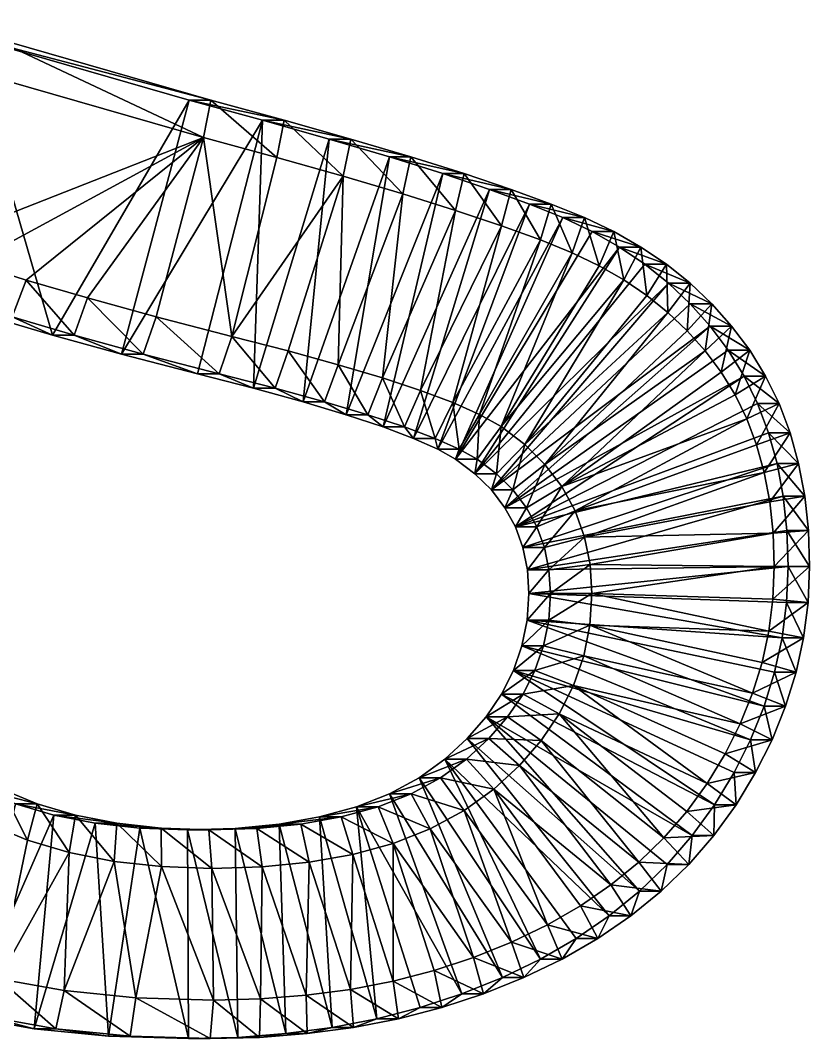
# Model space of a CAD drawing. Header units: metres. Extents: x -136 to 55, y -57 to 41.
# Drawn here: x -56.48 to -51.12, y -34.06 to -27.14 of the extents above; entities that cross this region are included whole.
import ezdxf

# ---------------------------------------------------------------- set-up
doc = ezdxf.new("R2010")
doc.units = ezdxf.units.M
doc.layers.get('0').update_dxf_attribs({"true_color": 0x57e057})

msp = doc.modelspace()

# ---------------------------------------------------------------- meshes
at = {"color": 74, "true_color": 0x58b11a}
mesh = msp.add_polyface(dxfattribs=at)
corners = [(-54.3858, -27.9487, -0.1039), (-54.2393, -27.9487, 1.4176), (-53.8314, -28.0698, 1.3783), (-54.8391, -27.8204, -0.0602), (-54.6926, -27.8204, 1.4612), (-55.3376, -27.6849, -0.0122), (-55.1911, -27.6849, 1.5092), (-56.856, -27.2478, 0.134), (-56.7095, -27.2478, 1.6554), (-56.9793, -27.1942, 0.1459), (-56.8329, -27.1942, 1.6673), (-57.0604, -25.1769, 0.1537), (-56.8742, -25.0894, 0.1357), (-56.9139, -25.1769, 1.6751), (-56.7277, -25.0894, 1.6572), (-56.6604, -25.0179, 0.1151), (-56.5139, -25.0179, 1.6366), (-56.4189, -24.9622, 0.0919), (-54.7522, -24.9702, -0.0686), (-54.5305, -25.032, -0.0899), (-54.6057, -24.9702, 1.4528), (-54.384, -25.032, 1.4315), (-54.3273, -25.1115, -0.1095), (-54.1808, -25.1115, 1.4119), (-54.1426, -25.2087, -0.1273), (-54.2393, -27.9487, 1.4176), (-54.6926, -27.8204, 1.4612), (-55.1911, -27.6849, 1.5092), (-56.7095, -27.2478, 1.6554), (-56.8329, -27.1942, 1.6673), (-56.9465, -27.1368, 1.6782), (-56.9465, -27.1368, 1.6782), (-56.9139, -25.1769, 1.6751), (-56.7277, -25.0894, 1.6572), (-56.5139, -25.0179, 1.6366), (-56.2724, -24.9622, 1.6133), (-54.6057, -24.9702, 1.4528), (-54.384, -25.032, 1.4315), (-54.1808, -25.1115, 1.4119), (-54.2907, -28.2004, 1.6419), (-53.8863, -28.3205, 1.6029), (-54.7411, -28.0729, 1.6852), (-55.2401, -27.9373, 1.7333), (-56.7766, -27.4951, 1.8812), (-56.9224, -27.4317, 1.8953), (-57.0198, -24.9473, 1.9047), (-56.8036, -24.8457, 1.8838), (-57.1313, -28.6805, 1.9154), (-56.2657, -29.2807, 0.0771)]
mesh.append_faces([[corners[k] for k in face] for face in [(48, 7, 5)]], dxfattribs={"vtx0": -1, "vtx2": -1, "color": 74})
mesh.append_faces([[corners[k] for k in face] for face in [(0, 3, 1), (3, 5, 4), (5, 7, 6), (7, 9, 8), (11, 12, 13), (12, 15, 14), (15, 17, 16), (18, 19, 20), (19, 22, 21), (22, 24, 23), (1, 4, 25), (4, 6, 26), (6, 8, 27), (8, 10, 28), (10, 30, 29), (13, 14, 32), (14, 16, 33), (16, 35, 34), (20, 21, 36), (21, 23, 37), (25, 26, 39), (26, 27, 41), (27, 28, 42), (28, 29, 43), (29, 31, 44), (32, 33, 45), (33, 34, 46)]], dxfattribs={"vtx1": -1, "color": 74})
mesh.append_faces([[corners[k] for k in face] for face in [(43, 44, 47), (42, 43, 47)]], dxfattribs={"vtx1": -1, "vtx2": -1, "color": 74})
mesh.append_faces([[corners[k] for k in face] for face in [(0, 1, 2), (3, 4, 1), (5, 6, 4), (7, 8, 6), (9, 10, 8), (12, 14, 13), (15, 16, 14), (19, 21, 20), (22, 23, 21), (4, 26, 25), (6, 27, 26), (8, 28, 27), (10, 29, 28), (30, 31, 29), (14, 33, 32), (16, 34, 33), (21, 37, 36), (23, 38, 37), (25, 39, 40), (26, 41, 39), (27, 42, 41), (28, 43, 42), (29, 44, 43)]], dxfattribs={"vtx2": -1, "color": 74})
mesh = msp.add_polyface(dxfattribs=at)
corners = [(-53.6152, -28.1836, -0.1781), (-53.9779, -28.0698, -0.1432), (-53.4687, -28.1836, 1.3434), (-53.8314, -28.0698, 1.3783), (-54.3858, -27.9487, -0.1039), (-53.5856, -25.7569, -0.1809), (-53.4908, -25.929, -0.1901), (-53.4391, -25.7569, 1.3405), (-53.3443, -25.929, 1.3314), (-53.4137, -26.115, -0.1975), (-53.2672, -26.115, 1.324), (-53.3544, -26.3147, -0.2032), (-53.2079, -26.3147, 1.3182), (-53.3129, -26.5283, -0.2072), (-53.1664, -26.5283, 1.3142), (-51.6393, -26.3099, -0.3683), (-51.4928, -26.3099, 1.1531), (-51.691, -26.0377, -0.3634), (-51.5445, -26.0377, 1.1581), (-51.7536, -25.7815, -0.3573), (-51.6071, -25.7815, 1.1641), (-53.4687, -28.1836, 1.3434), (-53.8314, -28.0698, 1.3783), (-54.2393, -27.9487, 1.4176), (-54.2393, -27.9487, 1.4176), (-53.4391, -25.7569, 1.3405), (-53.3443, -25.929, 1.3314), (-53.2672, -26.115, 1.324), (-53.2079, -26.3147, 1.3182), (-53.1664, -26.5283, 1.3142), (-51.4928, -26.3099, 1.1531), (-51.5445, -26.0377, 1.1581), (-51.6071, -25.7815, 1.1641), (-53.8863, -28.3205, 1.6029), (-53.0882, -25.8149, 1.5261), (-53.0003, -26.0269, 1.5176), (-52.9379, -26.237, 1.5116), (-51.7803, -26.086, 1.4001), (-51.8377, -25.8514, 1.4057), (-51.9065, -25.6265, 1.4123)]
mesh.append_faces([[corners[k] for k in face] for face in [(28, 29, 36), (30, 31, 37)]], dxfattribs={"color": 74})
mesh.append_faces([[corners[k] for k in face] for face in [(13, 17, 15)]], dxfattribs={"vtx0": -1, "color": 74})
mesh.append_faces([[corners[k] for k in face] for face in [(11, 17, 13), (9, 19, 11)]], dxfattribs={"vtx0": -1, "vtx1": -1, "color": 74})
mesh.append_faces([[corners[k] for k in face] for face in [(35, 38, 39), (11, 19, 17)]], dxfattribs={"vtx0": -1, "vtx2": -1, "color": 74})
mesh.append_faces([[corners[k] for k in face] for face in [(0, 1, 2), (1, 4, 3), (5, 6, 7), (6, 9, 8), (9, 11, 10), (11, 13, 12), (13, 15, 14), (15, 17, 16), (17, 19, 18), (2, 3, 21), (3, 23, 22), (7, 8, 25), (8, 10, 26), (10, 12, 27), (12, 14, 28), (14, 16, 29), (16, 18, 30), (18, 20, 31), (22, 24, 33), (26, 27, 34), (27, 28, 35), (29, 30, 36), (31, 32, 37)]], dxfattribs={"vtx1": -1, "color": 74})
mesh.append_faces([[corners[k] for k in face] for face in [(35, 36, 38)]], dxfattribs={"vtx1": -1, "vtx2": -1, "color": 74})
mesh.append_faces([[corners[k] for k in face] for face in [(1, 3, 2), (6, 8, 7), (9, 10, 8), (11, 12, 10), (13, 14, 12), (15, 16, 14), (17, 18, 16), (19, 20, 18), (3, 22, 21), (23, 24, 22), (8, 26, 25), (10, 27, 26), (12, 28, 27), (14, 29, 28), (16, 30, 29), (18, 31, 30), (20, 32, 31), (27, 35, 34), (28, 36, 35), (30, 37, 36), (32, 38, 37), (36, 37, 38)]], dxfattribs={"vtx2": -1, "color": 74})
mesh = msp.add_polyface(dxfattribs=at)
corners = [(-57.3878, -28.9268, 0.1852), (-57.2413, -28.9268, 1.7066), (-57.5203, -28.8193, 1.7335), (-57.0613, -29.0395, 0.1537), (-56.9148, -29.0395, 1.6752), (-56.6872, -29.1575, 0.1177), (-56.5407, -29.1575, 1.6392), (-56.2657, -29.2807, 0.0771), (-56.1192, -29.2807, 1.5986), (-55.7967, -29.4092, 0.032), (-57.5203, -28.8193, 1.7335), (-57.2413, -28.9268, 1.7066), (-56.9148, -29.0395, 1.6752), (-56.5407, -29.1575, 1.6392), (-56.1192, -29.2807, 1.5986), (-55.6502, -29.4092, 1.5534), (-57.4002, -28.5769, 1.9413), (-57.1313, -28.6805, 1.9154), (-56.8124, -28.7905, 1.8847), (-56.4443, -28.9066, 1.8492), (-56.0275, -29.0285, 1.8091), (-55.6502, -29.4092, 1.5534), (-55.5624, -29.1559, 1.7643), (-56.9224, -27.4317, 1.8953), (-55.2401, -27.9373, 1.7333), (-55.0478, -29.2892, 1.7148), (-54.7411, -28.0729, 1.6852), (-54.2907, -28.2004, 1.6419), (-54.6662, -29.3877, 1.678), (-54.3249, -29.4819, 1.6452), (-53.8863, -28.3205, 1.6029), (-54.0253, -29.5717, 1.6163), (-54.2708, -29.8217, -0.1149), (-53.6152, -28.1836, -0.1781), (-54.0206, -29.9046, -0.139), (-53.9779, -28.0698, -0.1432), (-54.5642, -29.7338, -0.0867), (-54.3858, -27.9487, -0.1039), (-54.9006, -29.6409, -0.0543), (-54.8391, -27.8204, -0.0602), (-55.2802, -29.5429, -0.0178), (-55.3376, -27.6849, -0.0122), (-56.856, -27.2478, 0.134), (-57.6668, -28.8193, 0.2121)]
mesh.append_faces([[corners[k] for k in face] for face in [(32, 33, 34), (36, 35, 32), (38, 37, 36), (40, 39, 38), (9, 39, 40), (7, 41, 9), (5, 42, 7), (3, 42, 5), (0, 42, 3), (43, 42, 0)]], dxfattribs={"vtx0": -1, "vtx1": -1, "color": 74})
mesh.append_faces([[corners[k] for k in face] for face in [(23, 16, 17), (24, 17, 18), (24, 18, 19), (24, 19, 20), (24, 20, 22), (24, 22, 25), (27, 25, 28), (27, 28, 29), (30, 29, 31), (32, 35, 33), (36, 37, 35), (38, 39, 37), (9, 41, 39)]], dxfattribs={"vtx0": -1, "vtx2": -1, "color": 74})
mesh.append_faces([[corners[k] for k in face] for face in [(0, 3, 1), (3, 5, 4), (5, 7, 6), (7, 9, 8), (2, 1, 10), (1, 4, 11), (4, 6, 12), (6, 8, 13), (8, 15, 14), (10, 11, 16), (11, 12, 17), (12, 13, 18), (13, 14, 19), (14, 21, 20)]], dxfattribs={"vtx1": -1, "color": 74})
mesh.append_faces([[corners[k] for k in face] for face in [(26, 24, 25), (27, 26, 25), (30, 27, 29)]], dxfattribs={"vtx1": -1, "vtx2": -1, "color": 74})
mesh.append_faces([[corners[k] for k in face] for face in [(0, 1, 2), (3, 4, 1), (5, 6, 4), (7, 8, 6), (1, 11, 10), (4, 12, 11), (6, 13, 12), (8, 14, 13), (11, 17, 16), (12, 18, 17), (13, 19, 18), (14, 20, 19), (21, 22, 20)]], dxfattribs={"vtx2": -1, "color": 74})
mesh = msp.add_polyface(dxfattribs=at)
corners = [(-52.6007, -28.5764, -0.2758), (-52.7987, -28.482, -0.2567), (-52.4542, -28.5764, 1.2457), (-52.6522, -28.482, 1.2647), (-53.0256, -28.3898, -0.2349), (-52.8791, -28.3898, 1.2866), (-53.2977, -28.2903, -0.2086), (-53.1512, -28.2903, 1.3128), (-53.6152, -28.1836, -0.1781), (-53.4687, -28.1836, 1.3434), (-52.4542, -28.5764, 1.2457), (-52.6522, -28.482, 1.2647), (-52.8791, -28.3898, 1.2866), (-53.1512, -28.2903, 1.3128), (-53.4687, -28.1836, 1.3434), (-52.5538, -28.809, 1.4746), (-52.3856, -28.9051, 1.4584), (-52.7362, -28.722, 1.4922), (-52.9517, -28.6344, 1.5129), (-53.2163, -28.5377, 1.5384), (-53.528, -28.433, 1.5684), (-53.8314, -28.0698, 1.3783), (-53.8863, -28.3205, 1.6029), (-53.6669, -29.9824, 1.3624), (-53.5476, -29.7397, 1.5703), (-53.7666, -29.6574, 1.5914), (-54.0253, -29.5717, 1.6163), (-53.3655, -29.8204, 1.5528), (-53.2184, -29.9028, 1.5386), (-53.0584, -30.024, 1.5232), (-52.2298, -29.0109, 1.4434), (-52.0862, -29.1264, 1.4296), (-52.9211, -30.1592, 1.51), (-53.3963, -30.223, -0.1992), (-52.2425, -28.7997, -0.3103), (-52.0822, -28.9286, -0.3257), (-52.4153, -28.6823, -0.2936), (-53.5285, -30.1229, -0.1864), (-53.6494, -30.0552, -0.1748), (-53.8134, -29.9824, -0.159), (-54.0206, -29.9046, -0.139)]
mesh.append_faces([[corners[k] for k in face] for face in [(37, 36, 33), (38, 1, 37), (39, 4, 38), (40, 6, 39)]], dxfattribs={"vtx0": -1, "vtx1": -1, "color": 74})
mesh.append_faces([[corners[k] for k in face] for face in [(20, 26, 25), (19, 25, 24), (18, 24, 27), (17, 27, 28), (16, 28, 29), (31, 29, 32), (33, 34, 35), (33, 36, 34), (37, 0, 36), (37, 1, 0), (38, 4, 1), (39, 6, 4), (40, 8, 6)]], dxfattribs={"vtx0": -1, "vtx2": -1, "color": 74})
mesh.append_faces([[corners[k] for k in face] for face in [(0, 1, 2), (1, 4, 3), (4, 6, 5), (6, 8, 7), (2, 3, 10), (3, 5, 11), (5, 7, 12), (7, 9, 13), (10, 11, 15), (11, 12, 17), (12, 13, 18), (13, 14, 19), (14, 21, 20)]], dxfattribs={"vtx1": -1, "color": 74})
mesh.append_faces([[corners[k] for k in face] for face in [(20, 22, 26), (19, 20, 25), (18, 19, 24), (17, 18, 27), (15, 17, 28), (16, 15, 28), (30, 16, 29), (31, 30, 29)]], dxfattribs={"vtx1": -1, "vtx2": -1, "color": 74})
mesh.append_faces([[corners[k] for k in face] for face in [(1, 3, 2), (4, 5, 3), (6, 7, 5), (8, 9, 7), (3, 11, 10), (5, 12, 11), (7, 13, 12), (9, 14, 13), (10, 15, 16), (11, 17, 15), (12, 18, 17), (13, 19, 18), (14, 20, 19), (21, 22, 20), (23, 24, 25)]], dxfattribs={"vtx2": -1, "color": 74})
mesh = msp.add_polyface(dxfattribs=at)
corners = [(-51.4775, -29.7456, -0.3839), (-51.5688, -29.559, -0.3751), (-51.331, -29.7456, 1.1375), (-51.4223, -29.559, 1.1463), (-51.6768, -29.3841, -0.3647), (-51.5303, -29.3841, 1.1567), (-51.7994, -29.2208, -0.3529), (-51.6529, -29.2208, 1.1685), (-51.9345, -29.0689, -0.3399), (-51.788, -29.0689, 1.1815), (-52.0822, -28.9286, -0.3257), (-51.9357, -28.9286, 1.1957), (-52.2425, -28.7997, -0.3103), (-52.096, -28.7997, 1.2112), (-52.4153, -28.6823, -0.2936), (-52.2688, -28.6823, 1.2278), (-52.6007, -28.5764, -0.2758), (-52.4542, -28.5764, 1.2457), (-51.331, -29.7456, 1.1375), (-51.4223, -29.559, 1.1463), (-51.5303, -29.3841, 1.1567), (-51.6529, -29.2208, 1.1685), (-51.788, -29.0689, 1.1815), (-51.9357, -28.9286, 1.1957), (-52.096, -28.7997, 1.2112), (-52.2688, -28.6823, 1.2278), (-52.4542, -28.5764, 1.2457), (-51.5495, -29.8501, 1.3779), (-51.6298, -29.6862, 1.3856), (-51.7248, -29.5323, 1.3948), (-51.8337, -29.3873, 1.4053), (-51.9543, -29.2517, 1.4169), (-52.0862, -29.1264, 1.4296), (-52.2298, -29.0109, 1.4434), (-52.3856, -28.9051, 1.4584), (-52.9211, -30.1592, 1.51), (-52.8064, -30.3101, 1.4989), (-53.193, -30.4535, -0.2187), (-53.2845, -30.3332, -0.2099)]
mesh.append_faces([[corners[k] for k in face] for face in [(37, 6, 4), (38, 8, 6), (38, 10, 8)]], dxfattribs={"vtx0": -1, "vtx2": -1, "color": 74})
mesh.append_faces([[corners[k] for k in face] for face in [(0, 1, 2), (1, 4, 3), (4, 6, 5), (6, 8, 7), (8, 10, 9), (10, 12, 11), (12, 14, 13), (14, 16, 15), (2, 3, 18), (3, 5, 19), (5, 7, 20), (7, 9, 21), (9, 11, 22), (11, 13, 23), (13, 15, 24), (15, 17, 25), (18, 19, 27), (19, 20, 28), (20, 21, 29), (21, 22, 30), (22, 23, 31), (23, 24, 32), (24, 25, 33), (25, 26, 34)]], dxfattribs={"vtx1": -1, "color": 74})
mesh.append_faces([[corners[k] for k in face] for face in [(31, 32, 35), (30, 31, 35), (29, 30, 36)]], dxfattribs={"vtx1": -1, "vtx2": -1, "color": 74})
mesh.append_faces([[corners[k] for k in face] for face in [(1, 3, 2), (4, 5, 3), (6, 7, 5), (8, 9, 7), (10, 11, 9), (12, 13, 11), (14, 15, 13), (16, 17, 15), (3, 19, 18), (5, 20, 19), (7, 21, 20), (9, 22, 21), (11, 23, 22), (13, 24, 23), (15, 25, 24), (17, 26, 25), (19, 28, 27), (20, 29, 28), (21, 30, 29), (22, 31, 30), (23, 32, 31), (24, 33, 32), (25, 34, 33)]], dxfattribs={"vtx2": -1, "color": 74})
mesh = msp.add_polyface(dxfattribs=at)
corners = [(-53.8134, -29.9824, -0.159), (-53.6669, -29.9824, 1.3624), (-53.8741, -29.9046, 1.3824), (-53.6494, -30.0552, -0.1748), (-53.5029, -30.0552, 1.3466), (-53.5285, -30.1229, -0.1864), (-53.382, -30.1229, 1.335), (-53.3963, -30.223, -0.1992), (-53.2498, -30.223, 1.3223), (-53.2845, -30.3332, -0.2099), (-53.138, -30.3332, 1.3115), (-53.193, -30.4535, -0.2187), (-53.0465, -30.4535, 1.3027), (-53.1218, -30.5839, -0.2256), (-52.9753, -30.5839, 1.2958), (-53.071, -30.7243, -0.2305), (-52.9245, -30.7243, 1.291), (-53.0405, -30.8749, -0.2334), (-52.894, -30.8749, 1.288), (-53.8741, -29.9046, 1.3824), (-53.6669, -29.9824, 1.3624), (-53.5029, -30.0552, 1.3466), (-53.382, -30.1229, 1.335), (-53.2498, -30.223, 1.3223), (-53.138, -30.3332, 1.3115), (-53.0465, -30.4535, 1.3027), (-52.9753, -30.5839, 1.2958), (-52.9245, -30.7243, 1.291), (-52.894, -30.8749, 1.288), (-53.7666, -29.6574, 1.5914), (-53.5476, -29.7397, 1.5703), (-53.3655, -29.8204, 1.5528), (-53.2184, -29.9028, 1.5386), (-53.0584, -30.024, 1.5232), (-52.9211, -30.1592, 1.51), (-52.8064, -30.3101, 1.4989), (-52.7161, -30.4755, 1.4902), (-52.6518, -30.653, 1.4841), (-51.7994, -29.2208, -0.3529), (-52.0822, -28.9286, -0.3257)]
mesh.append_faces([[corners[k] for k in face] for face in [(9, 38, 11), (7, 39, 9)]], dxfattribs={"vtx0": -1, "vtx1": -1, "color": 74})
mesh.append_faces([[corners[k] for k in face] for face in [(0, 3, 1), (3, 5, 4), (5, 7, 6), (7, 9, 8), (9, 11, 10), (11, 13, 12), (13, 15, 14), (15, 17, 16), (2, 1, 19), (1, 4, 20), (4, 6, 21), (6, 8, 22), (8, 10, 23), (10, 12, 24), (12, 14, 25), (14, 16, 26), (16, 18, 27), (19, 20, 29), (20, 21, 30), (21, 22, 31), (22, 23, 32), (23, 24, 33), (24, 25, 34), (25, 26, 35), (26, 27, 36), (27, 28, 37)]], dxfattribs={"vtx1": -1, "color": 74})
mesh.append_faces([[corners[k] for k in face] for face in [(0, 1, 2), (3, 4, 1), (5, 6, 4), (7, 8, 6), (9, 10, 8), (11, 12, 10), (13, 14, 12), (15, 16, 14), (17, 18, 16), (1, 20, 19), (4, 21, 20), (6, 22, 21), (8, 23, 22), (10, 24, 23), (12, 25, 24), (14, 26, 25), (16, 27, 26), (18, 28, 27), (21, 31, 30), (22, 32, 31), (23, 33, 32), (24, 34, 33), (25, 35, 34), (26, 36, 35), (27, 37, 36)]], dxfattribs={"vtx2": -1, "color": 74})
mesh = msp.add_polyface(dxfattribs=at)
corners = [(-55.7967, -29.4092, 0.032), (-55.6502, -29.4092, 1.5534), (-56.1192, -29.2807, 1.5986), (-55.2802, -29.5429, -0.0178), (-55.1337, -29.5429, 1.5037), (-54.9006, -29.6409, -0.0543), (-54.7541, -29.6409, 1.4671), (-54.5642, -29.7338, -0.0867), (-54.4177, -29.7338, 1.4347), (-54.2708, -29.8217, -0.1149), (-54.1243, -29.8217, 1.4065), (-54.0206, -29.9046, -0.139), (-53.8741, -29.9046, 1.3824), (-53.8134, -29.9824, -0.159), (-56.9736, -32.245, 0.1453), (-57.1703, -32.1016, 0.1642), (-56.8271, -32.245, 1.6667), (-57.0238, -32.1016, 1.6857), (-57.3459, -31.9374, 0.1812), (-57.1994, -31.9374, 1.7026), (-57.5009, -31.7539, 0.1961), (-57.3544, -31.7539, 1.7175), (-57.635, -31.5511, 0.209), (-57.4885, -31.5511, 1.7304), (-55.6502, -29.4092, 1.5534), (-56.1192, -29.2807, 1.5986), (-55.1337, -29.5429, 1.5037), (-54.7541, -29.6409, 1.4671), (-54.4177, -29.7338, 1.4347), (-54.1243, -29.8217, 1.4065), (-53.8741, -29.9046, 1.3824), (-56.8271, -32.245, 1.6667), (-57.0238, -32.1016, 1.6857), (-57.1994, -31.9374, 1.7026), (-57.3544, -31.7539, 1.7175), (-57.4885, -31.5511, 1.7304), (-55.5624, -29.1559, 1.7643), (-55.0478, -29.2892, 1.7148), (-54.6662, -29.3877, 1.678), (-54.3249, -29.4819, 1.6452), (-54.0253, -29.5717, 1.6163), (-53.7666, -29.6574, 1.5914), (-57.1689, -32.3043, 1.919), (-57.3674, -32.1187, 1.9381), (-57.5422, -31.9117, 1.955)]
mesh.append_faces([[corners[k] for k in face] for face in [(0, 3, 1), (3, 5, 4), (5, 7, 6), (7, 9, 8), (9, 11, 10), (11, 13, 12), (14, 15, 16), (15, 18, 17), (18, 20, 19), (1, 4, 24), (4, 6, 26), (6, 8, 27), (8, 10, 28), (10, 12, 29), (16, 17, 31), (17, 19, 32), (19, 21, 33), (21, 23, 34), (24, 26, 36), (26, 27, 37), (27, 28, 38), (28, 29, 39), (29, 30, 40), (32, 33, 42), (33, 34, 43), (34, 35, 44)]], dxfattribs={"vtx1": -1, "color": 74})
mesh.append_faces([[corners[k] for k in face] for face in [(0, 1, 2), (3, 4, 1), (5, 6, 4), (7, 8, 6), (9, 10, 8), (11, 12, 10), (15, 17, 16), (18, 19, 17), (20, 21, 19), (22, 23, 21), (1, 24, 25), (4, 26, 24), (6, 27, 26), (8, 28, 27), (10, 29, 28), (12, 30, 29), (17, 32, 31), (19, 33, 32), (21, 34, 33), (23, 35, 34), (26, 37, 36), (27, 38, 37), (28, 39, 38), (29, 40, 39), (30, 41, 40), (33, 43, 42), (34, 44, 43)]], dxfattribs={"vtx2": -1, "color": 74})
mesh = msp.add_polyface(dxfattribs=at)
corners = [(-51.2698, -30.8541, -0.4039), (-51.2781, -30.609, -0.4031), (-51.1233, -30.8541, 1.1175), (-51.1316, -30.609, 1.1183), (-51.303, -30.3756, -0.4007), (-51.1565, -30.3756, 1.1207), (-51.3445, -30.1539, -0.3967), (-51.1981, -30.1539, 1.1247), (-51.4027, -29.9439, -0.3911), (-51.2562, -29.9439, 1.1303), (-51.4775, -29.7456, -0.3839), (-51.331, -29.7456, 1.1375), (-51.1233, -30.8541, 1.1175), (-51.1316, -30.609, 1.1183), (-51.1565, -30.3756, 1.1207), (-51.1981, -30.1539, 1.1247), (-51.2562, -29.9439, 1.1303), (-51.331, -29.7456, 1.1375), (-51.3634, -30.853, 1.36), (-51.371, -30.6275, 1.3607), (-51.3938, -30.4139, 1.3629), (-51.4314, -30.2134, 1.3665), (-51.4834, -30.0256, 1.3716), (-51.5495, -29.8501, 1.3779), (-52.894, -30.8749, 1.288), (-52.6139, -30.8403, 1.4804), (-52.6518, -30.653, 1.4841), (-51.8337, -29.3873, 1.4053), (-52.9211, -30.1592, 1.51), (-52.8064, -30.3101, 1.4989), (-51.6298, -29.6862, 1.3856), (-51.7248, -29.5323, 1.3948), (-52.7161, -30.4755, 1.4902), (-52.6015, -31.0357, 1.4792), (-53.0405, -30.8749, -0.2334), (-53.071, -30.7243, -0.2305), (-53.1218, -30.5839, -0.2256), (-51.5688, -29.559, -0.3751), (-53.193, -30.4535, -0.2187), (-51.6768, -29.3841, -0.3647)]
mesh.append_faces([[corners[k] for k in face] for face in [(35, 4, 34), (36, 6, 35), (38, 37, 36)]], dxfattribs={"vtx0": -1, "vtx1": -1, "color": 74})
mesh.append_faces([[corners[k] for k in face] for face in [(27, 28, 29), (23, 29, 32), (21, 32, 26), (19, 26, 25), (18, 25, 33), (34, 1, 0), (34, 4, 1), (35, 6, 4), (36, 8, 6), (36, 10, 8), (36, 37, 10), (38, 39, 37)]], dxfattribs={"vtx0": -1, "vtx2": -1, "color": 74})
mesh.append_faces([[corners[k] for k in face] for face in [(0, 1, 2), (1, 4, 3), (4, 6, 5), (6, 8, 7), (8, 10, 9), (2, 3, 12), (3, 5, 13), (5, 7, 14), (7, 9, 15), (9, 11, 16), (12, 13, 18), (13, 14, 19), (14, 15, 20), (15, 16, 21), (16, 17, 22)]], dxfattribs={"vtx1": -1, "color": 74})
mesh.append_faces([[corners[k] for k in face] for face in [(30, 31, 29), (23, 30, 29), (22, 23, 32), (21, 22, 32), (20, 21, 26), (19, 20, 26), (18, 19, 25)]], dxfattribs={"vtx1": -1, "vtx2": -1, "color": 74})
mesh.append_faces([[corners[k] for k in face] for face in [(1, 3, 2), (4, 5, 3), (6, 7, 5), (8, 9, 7), (10, 11, 9), (3, 13, 12), (5, 14, 13), (7, 15, 14), (9, 16, 15), (11, 17, 16), (13, 19, 18), (14, 20, 19), (15, 21, 20), (16, 22, 21), (17, 23, 22), (24, 25, 26)]], dxfattribs={"vtx2": -1, "color": 74})
mesh = msp.add_polyface(dxfattribs=at)
corners = [(-53.0405, -30.8749, -0.2334), (-53.0303, -31.0356, -0.2344), (-52.894, -30.8749, 1.288), (-52.8838, -31.0356, 1.287), (-53.0419, -31.2169, -0.2333), (-52.8954, -31.2169, 1.2882), (-53.0769, -31.3914, -0.2299), (-52.9304, -31.3914, 1.2915), (-53.1351, -31.5592, -0.2243), (-52.9886, -31.5592, 1.2971), (-53.2165, -31.7201, -0.2165), (-53.07, -31.7201, 1.305), (-53.3213, -31.8742, -0.2064), (-53.1748, -31.8742, 1.3151), (-53.4493, -32.0216, -0.194), (-53.3028, -32.0216, 1.3274), (-53.6007, -32.1621, -0.1795), (-53.4542, -32.1621, 1.342), (-52.894, -30.8749, 1.288), (-52.8838, -31.0356, 1.287), (-52.8954, -31.2169, 1.2882), (-52.9304, -31.3914, 1.2915), (-52.9886, -31.5592, 1.2971), (-53.07, -31.7201, 1.305), (-53.1748, -31.8742, 1.3151), (-53.3028, -32.0216, 1.3274), (-53.4542, -32.1621, 1.342), (-52.6139, -30.8403, 1.4804), (-52.6015, -31.0357, 1.4792), (-52.6154, -31.2513, 1.4806), (-52.6573, -31.4607, 1.4846), (-52.7272, -31.6621, 1.4913), (-52.8243, -31.8539, 1.5007), (-52.9472, -32.0348, 1.5125), (-53.0946, -32.2045, 1.5267), (-51.8191, -32.3268, 1.4039), (-51.9209, -32.6819, -0.3412), (-51.7692, -32.4721, -0.3558), (-51.5246, -32.0302, -0.3794), (-51.4329, -31.8032, -0.3882), (-51.3106, -31.3368, -0.4)]
mesh.append_faces([[corners[k] for k in face] for face in [(10, 36, 12), (8, 37, 10), (6, 38, 8), (4, 39, 6), (1, 40, 4)]], dxfattribs={"vtx0": -1, "vtx1": -1, "color": 74})
mesh.append_faces([[corners[k] for k in face] for face in [(35, 31, 32)]], dxfattribs={"vtx0": -1, "vtx2": -1, "color": 74})
mesh.append_faces([[corners[k] for k in face] for face in [(0, 1, 2), (1, 4, 3), (4, 6, 5), (6, 8, 7), (8, 10, 9), (10, 12, 11), (12, 14, 13), (14, 16, 15), (2, 3, 18), (3, 5, 19), (5, 7, 20), (7, 9, 21), (9, 11, 22), (11, 13, 23), (13, 15, 24), (15, 17, 25), (18, 19, 27), (19, 20, 28), (20, 21, 29), (21, 22, 30), (22, 23, 31), (23, 24, 32), (24, 25, 33), (25, 26, 34)]], dxfattribs={"vtx1": -1, "color": 74})
mesh.append_faces([[corners[k] for k in face] for face in [(1, 3, 2), (4, 5, 3), (6, 7, 5), (8, 9, 7), (10, 11, 9), (12, 13, 11), (14, 15, 13), (16, 17, 15), (3, 19, 18), (5, 20, 19), (7, 21, 20), (9, 22, 21), (11, 23, 22), (13, 24, 23), (15, 25, 24), (17, 26, 25), (19, 28, 27), (20, 29, 28), (21, 30, 29), (22, 31, 30), (23, 32, 31), (24, 33, 32), (25, 34, 33)]], dxfattribs={"vtx2": -1, "color": 74})
mesh = msp.add_polyface(dxfattribs=at)
corners = [(-51.5246, -32.0302, -0.3794), (-51.3781, -32.0302, 1.1421), (-51.4902, -32.2532, 1.1528), (-51.4329, -31.8032, -0.3882), (-51.2864, -31.8032, 1.1332), (-51.3615, -31.572, -0.3951), (-51.215, -31.572, 1.1263), (-51.3106, -31.3368, -0.4), (-51.1641, -31.3368, 1.1214), (-51.28, -31.0975, -0.4029), (-51.1335, -31.0975, 1.1185), (-51.2698, -30.8541, -0.4039), (-51.1233, -30.8541, 1.1175), (-51.4902, -32.2532, 1.1528), (-51.3781, -32.0302, 1.1421), (-51.2864, -31.8032, 1.1332), (-51.215, -31.572, 1.1263), (-51.1641, -31.3368, 1.1214), (-51.1335, -31.0975, 1.1185), (-51.1233, -30.8541, 1.1175), (-51.6974, -32.1259, 1.3922), (-51.5948, -31.9217, 1.3823), (-51.5113, -31.7149, 1.3742), (-51.4465, -31.5052, 1.368), (-51.4004, -31.2922, 1.3636), (-51.3727, -31.0752, 1.3609), (-51.3634, -30.853, 1.36), (-52.6015, -31.0357, 1.4792), (-52.6154, -31.2513, 1.4806), (-52.6573, -31.4607, 1.4846), (-52.7272, -31.6621, 1.4913), (-51.8191, -32.3268, 1.4039), (-53.1351, -31.5592, -0.2243), (-51.6367, -32.2532, -0.3686), (-51.7692, -32.4721, -0.3558), (-53.0769, -31.3914, -0.2299), (-53.0419, -31.2169, -0.2333), (-53.0303, -31.0356, -0.2344), (-53.0405, -30.8749, -0.2334)]
mesh.append_faces([[corners[k] for k in face] for face in [(38, 11, 37)]], dxfattribs={"vtx0": -1, "vtx1": -1, "color": 74})
mesh.append_faces([[corners[k] for k in face] for face in [(24, 27, 28), (22, 28, 29), (21, 29, 30), (32, 33, 34), (32, 0, 33), (35, 3, 0), (36, 5, 3), (36, 7, 5), (37, 9, 7), (37, 11, 9)]], dxfattribs={"vtx0": -1, "vtx2": -1, "color": 74})
mesh.append_faces([[corners[k] for k in face] for face in [(0, 3, 1), (3, 5, 4), (5, 7, 6), (7, 9, 8), (9, 11, 10), (2, 1, 13), (1, 4, 14), (4, 6, 15), (6, 8, 16), (8, 10, 17), (10, 12, 18), (13, 14, 20), (14, 15, 21), (15, 16, 22), (16, 17, 23), (17, 18, 24), (18, 19, 25)]], dxfattribs={"vtx1": -1, "color": 74})
mesh.append_faces([[corners[k] for k in face] for face in [(25, 26, 27), (24, 25, 27), (23, 24, 28), (22, 23, 28), (21, 22, 29), (20, 21, 30), (31, 20, 30)]], dxfattribs={"vtx1": -1, "vtx2": -1, "color": 74})
mesh.append_faces([[corners[k] for k in face] for face in [(0, 1, 2), (3, 4, 1), (5, 6, 4), (7, 8, 6), (9, 10, 8), (11, 12, 10), (1, 14, 13), (4, 15, 14), (6, 16, 15), (8, 17, 16), (10, 18, 17), (12, 19, 18), (14, 21, 20), (15, 22, 21), (16, 23, 22), (17, 24, 23), (18, 25, 24), (19, 26, 25)]], dxfattribs={"vtx2": -1, "color": 74})
mesh = msp.add_polyface(dxfattribs=at)
corners = [(-52.7083, -33.3809, -0.2654), (-52.5618, -33.3809, 1.256), (-52.8038, -33.5206, 1.2793), (-52.4843, -33.2272, -0.287), (-52.3378, -33.2272, 1.2345), (-52.2785, -33.0595, -0.3068), (-52.132, -33.0595, 1.2146), (-52.0907, -32.8777, -0.3249), (-51.9442, -32.8777, 1.1966), (-51.9209, -32.6819, -0.3412), (-51.7744, -32.6819, 1.1802), (-51.7692, -32.4721, -0.3558), (-51.6227, -32.4721, 1.1656), (-51.6367, -32.2532, -0.3686), (-51.4902, -32.2532, 1.1528), (-51.5246, -32.0302, -0.3794), (-52.8038, -33.5206, 1.2793), (-52.5618, -33.3809, 1.256), (-52.3378, -33.2272, 1.2345), (-52.132, -33.0595, 1.2146), (-51.9442, -32.8777, 1.1966), (-51.7744, -32.6819, 1.1802), (-51.6227, -32.4721, 1.1656), (-51.4902, -32.2532, 1.1528), (-52.9045, -33.2886, 1.5084), (-52.6796, -33.1588, 1.4867), (-52.4729, -33.0169, 1.4668), (-52.284, -32.863, 1.4486), (-52.1124, -32.697, 1.4321), (-51.9577, -32.5185, 1.4172), (-51.8191, -32.3268, 1.4039), (-51.6974, -32.1259, 1.3922), (-53.2677, -32.3652, 1.5434), (-53.0946, -32.2045, 1.5267), (-52.9472, -32.0348, 1.5125), (-52.8243, -31.8539, 1.5007), (-53.4493, -32.0216, -0.194), (-53.3213, -31.8742, -0.2064), (-53.2165, -31.7201, -0.2165)]
mesh.append_faces([[corners[k] for k in face] for face in [(34, 28, 35)]], dxfattribs={"vtx0": -1, "vtx1": -1, "color": 74})
mesh.append_faces([[corners[k] for k in face] for face in [(32, 25, 26), (33, 26, 27), (34, 27, 28), (36, 5, 3), (37, 7, 5), (37, 9, 7), (38, 11, 9)]], dxfattribs={"vtx0": -1, "vtx2": -1, "color": 74})
mesh.append_faces([[corners[k] for k in face] for face in [(0, 3, 1), (3, 5, 4), (5, 7, 6), (7, 9, 8), (9, 11, 10), (11, 13, 12), (13, 15, 14), (2, 1, 16), (1, 4, 17), (4, 6, 18), (6, 8, 19), (8, 10, 20), (10, 12, 21), (12, 14, 22), (16, 17, 24), (17, 18, 25), (18, 19, 26), (19, 20, 27), (20, 21, 28), (21, 22, 29), (22, 23, 30)]], dxfattribs={"vtx1": -1, "color": 74})
mesh.append_faces([[corners[k] for k in face] for face in [(34, 33, 27), (29, 30, 35), (28, 29, 35)]], dxfattribs={"vtx1": -1, "vtx2": -1, "color": 74})
mesh.append_faces([[corners[k] for k in face] for face in [(0, 1, 2), (3, 4, 1), (5, 6, 4), (7, 8, 6), (9, 10, 8), (11, 12, 10), (13, 14, 12), (1, 17, 16), (4, 18, 17), (6, 19, 18), (8, 20, 19), (10, 21, 20), (12, 22, 21), (14, 23, 22), (17, 25, 24), (18, 26, 25), (19, 27, 26), (20, 28, 27), (21, 29, 28), (22, 30, 29), (23, 31, 30)]], dxfattribs={"vtx2": -1, "color": 74})
mesh = msp.add_polyface(dxfattribs=at)
corners = [(-53.7686, -33.8496, -0.1633), (-53.6221, -33.8496, 1.3581), (-53.9164, -33.9259, 1.3865), (-53.4844, -33.7564, -0.1907), (-53.3379, -33.7564, 1.3308), (-53.2103, -33.6462, -0.2171), (-53.0638, -33.6462, 1.3044), (-52.9503, -33.5206, -0.2421), (-52.8038, -33.5206, 1.2793), (-52.7083, -33.3809, -0.2654), (-53.6007, -32.1621, -0.1795), (-53.776, -32.2895, -0.1626), (-53.4542, -32.1621, 1.342), (-53.6296, -32.2895, 1.3588), (-53.9763, -32.3972, -0.1433), (-53.8298, -32.3972, 1.3781), (-53.9164, -33.9259, 1.3865), (-53.6221, -33.8496, 1.3581), (-53.3379, -33.7564, 1.3308), (-53.0638, -33.6462, 1.3044), (-52.8038, -33.5206, 1.2793), (-53.4542, -32.1621, 1.342), (-53.6296, -32.2895, 1.3588), (-53.8298, -32.3972, 1.3781), (-53.6743, -33.598, 1.5825), (-53.9529, -33.6702, 1.6093), (-53.406, -33.51, 1.5567), (-53.1479, -33.4063, 1.5318), (-52.9045, -33.2886, 1.5084), (-53.2677, -32.3652, 1.5434), (-53.0946, -32.2045, 1.5267), (-53.47, -32.5121, 1.5628), (-53.6995, -32.6356, 1.5849), (-53.9519, -32.7345, 1.6092), (-52.6796, -33.1588, 1.4867), (-52.4729, -33.0169, 1.4668), (-54.2013, -32.4854, -0.1216), (-52.4843, -33.2272, -0.287), (-53.4493, -32.0216, -0.194), (-53.3213, -31.8742, -0.2064), (-52.2785, -33.0595, -0.3068)]
mesh.append_faces([[corners[k] for k in face] for face in [(11, 5, 14), (10, 7, 11), (38, 37, 10), (39, 40, 38)]], dxfattribs={"vtx0": -1, "vtx1": -1, "color": 74})
mesh.append_faces([[corners[k] for k in face] for face in [(33, 24, 26), (32, 26, 27), (31, 27, 28), (29, 28, 34), (36, 3, 0), (14, 5, 3), (11, 7, 5), (10, 9, 7), (10, 37, 9)]], dxfattribs={"vtx0": -1, "vtx2": -1, "color": 74})
mesh.append_faces([[corners[k] for k in face] for face in [(0, 3, 1), (3, 5, 4), (5, 7, 6), (7, 9, 8), (10, 11, 12), (11, 14, 13), (2, 1, 16), (1, 4, 17), (4, 6, 18), (6, 8, 19), (12, 13, 21), (13, 15, 22), (17, 18, 24), (18, 19, 26), (19, 20, 27), (21, 22, 29), (22, 23, 31)]], dxfattribs={"vtx1": -1, "color": 74})
mesh.append_faces([[corners[k] for k in face] for face in [(32, 33, 26), (31, 32, 27), (29, 31, 28), (30, 29, 35)]], dxfattribs={"vtx1": -1, "vtx2": -1, "color": 74})
mesh.append_faces([[corners[k] for k in face] for face in [(0, 1, 2), (3, 4, 1), (5, 6, 4), (7, 8, 6), (11, 13, 12), (14, 15, 13), (1, 17, 16), (4, 18, 17), (6, 19, 18), (8, 20, 19), (13, 22, 21), (15, 23, 22), (17, 24, 25), (18, 26, 24), (19, 27, 26), (20, 28, 27), (21, 29, 30), (22, 31, 29), (23, 32, 31)]], dxfattribs={"vtx2": -1, "color": 74})
mesh = msp.add_polyface(dxfattribs=at)
corners = [(-57.2853, -33.7935, 0.1753), (-56.8566, -33.9107, 0.134), (-57.1389, -33.7935, 1.6967), (-56.7101, -33.9107, 1.6555), (-56.3896, -33.9945, 0.0891), (-56.2432, -33.9945, 1.6105), (-55.8844, -34.0447, 0.0404), (-55.9757, -32.598, 0.0492), (-56.2569, -32.5429, 0.0763), (-55.8292, -32.598, 1.5706), (-56.1104, -32.5429, 1.5977), (-56.5169, -32.4656, 0.1013), (-56.3704, -32.4656, 1.6228), (-56.7559, -32.3663, 0.1243), (-56.6094, -32.3663, 1.6458), (-56.9736, -32.245, 0.1453), (-56.8271, -32.245, 1.6667), (-57.1389, -33.7935, 1.6967), (-56.7101, -33.9107, 1.6555), (-56.2432, -33.9945, 1.6105), (-55.7379, -34.0447, 1.5619), (-56.1104, -32.5429, 1.5977), (-56.3704, -32.4656, 1.6228), (-56.6094, -32.3663, 1.6458), (-56.8271, -32.245, 1.6667), (-57.0367, -33.5442, 1.9063), (-57.4011, -33.4035, 1.9414), (-56.6319, -33.6549, 1.8673), (-56.1864, -33.7347, 1.8244), (-55.7379, -34.0447, 1.5619), (-56.1515, -32.7977, 1.821), (-55.8474, -32.8573, 1.7918), (-56.4366, -32.713, 1.8485), (-56.7019, -32.6027, 1.874), (-56.9466, -32.4664, 1.8976), (-57.0238, -32.1016, 1.6857), (-57.1689, -32.3043, 1.919)]
mesh.append_faces([[corners[k] for k in face] for face in [(13, 0, 15), (11, 1, 13), (8, 1, 11), (7, 4, 8)]], dxfattribs={"vtx0": -1, "vtx1": -1, "color": 74})
mesh.append_faces([[corners[k] for k in face] for face in [(34, 26, 25), (33, 25, 27), (30, 27, 28), (13, 1, 0), (8, 4, 1), (7, 6, 4)]], dxfattribs={"vtx0": -1, "vtx2": -1, "color": 74})
mesh.append_faces([[corners[k] for k in face] for face in [(0, 1, 2), (1, 4, 3), (4, 6, 5), (7, 8, 9), (8, 11, 10), (11, 13, 12), (13, 15, 14), (2, 3, 17), (3, 5, 18), (5, 20, 19), (10, 12, 21), (12, 14, 22), (14, 16, 23), (17, 18, 25), (18, 19, 27), (19, 29, 28), (21, 22, 30), (22, 23, 32), (23, 24, 33), (24, 35, 34)]], dxfattribs={"vtx1": -1, "color": 74})
mesh.append_faces([[corners[k] for k in face] for face in [(33, 34, 25), (32, 33, 27), (30, 32, 27), (31, 30, 28)]], dxfattribs={"vtx1": -1, "vtx2": -1, "color": 74})
mesh.append_faces([[corners[k] for k in face] for face in [(1, 3, 2), (4, 5, 3), (8, 10, 9), (11, 12, 10), (13, 14, 12), (15, 16, 14), (3, 18, 17), (5, 19, 18), (12, 22, 21), (14, 23, 22), (16, 24, 23), (17, 25, 26), (18, 27, 25), (19, 28, 27), (21, 30, 31), (22, 32, 30), (23, 33, 32), (24, 34, 33), (35, 36, 34)]], dxfattribs={"vtx2": -1, "color": 74})
mesh = msp.add_polyface(dxfattribs=at)
corners = [(-54.6818, -34.0276, -0.0754), (-54.5353, -34.0276, 1.4461), (-54.8598, -34.053, 1.4773), (-54.3673, -33.9852, -0.1057), (-54.2208, -33.9852, 1.4158), (-54.0629, -33.9259, -0.135), (-53.9164, -33.9259, 1.3865), (-53.7686, -33.8496, -0.1633), (-53.9763, -32.3972, -0.1433), (-54.2013, -32.4854, -0.1216), (-53.8298, -32.3972, 1.3781), (-54.0548, -32.4854, 1.3998), (-54.4512, -32.554, -0.0976), (-54.3047, -32.554, 1.4239), (-54.7259, -32.603, -0.0711), (-54.5794, -32.603, 1.4503), (-54.8598, -34.053, 1.4773), (-54.5353, -34.0276, 1.4461), (-54.2208, -33.9852, 1.4158), (-53.9164, -33.9259, 1.3865), (-53.8298, -32.3972, 1.3781), (-54.0548, -32.4854, 1.3998), (-54.3047, -32.554, 1.4239), (-54.5794, -32.603, 1.4503), (-54.8789, -32.6324, 1.4791), (-54.8523, -33.7912, 1.6959), (-54.5418, -33.7669, 1.666), (-54.2421, -33.7265, 1.6372), (-53.9529, -33.6702, 1.6093), (-53.6221, -33.8496, 1.3581), (-53.6995, -32.6356, 1.5849), (-53.9519, -32.7345, 1.6092), (-54.2265, -32.8099, 1.6357), (-54.5229, -32.8628, 1.6642), (-54.8789, -32.6324, 1.4791), (-54.8414, -32.894, 1.6949), (-53.6743, -33.598, 1.5825), (-53.4844, -33.7564, -0.1907)]
mesh.append_faces([[corners[k] for k in face] for face in [(12, 3, 14), (9, 5, 12), (8, 37, 9)]], dxfattribs={"vtx0": -1, "vtx1": -1, "color": 74})
mesh.append_faces([[corners[k] for k in face] for face in [(35, 25, 26), (33, 26, 27), (32, 27, 28), (31, 28, 36), (14, 3, 0), (12, 5, 3), (9, 7, 5)]], dxfattribs={"vtx0": -1, "vtx2": -1, "color": 74})
mesh.append_faces([[corners[k] for k in face] for face in [(0, 3, 1), (3, 5, 4), (5, 7, 6), (8, 9, 10), (9, 12, 11), (12, 14, 13), (2, 1, 16), (1, 4, 17), (4, 6, 18), (10, 11, 20), (11, 13, 21), (13, 15, 22), (15, 24, 23), (16, 17, 25), (17, 18, 26), (18, 19, 27), (19, 29, 28), (20, 21, 30), (21, 22, 31), (22, 23, 32), (23, 34, 33)]], dxfattribs={"vtx1": -1, "color": 74})
mesh.append_faces([[corners[k] for k in face] for face in [(33, 35, 26), (32, 33, 27), (31, 32, 28)]], dxfattribs={"vtx1": -1, "vtx2": -1, "color": 74})
mesh.append_faces([[corners[k] for k in face] for face in [(0, 1, 2), (3, 4, 1), (5, 6, 4), (9, 11, 10), (12, 13, 11), (14, 15, 13), (1, 17, 16), (4, 18, 17), (6, 19, 18), (11, 21, 20), (13, 22, 21), (15, 23, 22), (17, 26, 25), (18, 27, 26), (19, 28, 27), (21, 31, 30), (22, 32, 31), (23, 33, 32), (34, 35, 33)]], dxfattribs={"vtx2": -1, "color": 74})
mesh = msp.add_polyface(dxfattribs=at)
corners = [(-55.8844, -34.0447, 0.0404), (-55.7379, -34.0447, 1.5619), (-56.2432, -33.9945, 1.6105), (-55.341, -34.0615, -0.0119), (-55.1945, -34.0615, 1.5095), (-55.0063, -34.053, -0.0441), (-54.8598, -34.053, 1.4773), (-54.6818, -34.0276, -0.0754), (-54.7259, -32.603, -0.0711), (-55.0254, -32.6324, -0.0423), (-54.5794, -32.603, 1.4503), (-54.8789, -32.6324, 1.4791), (-55.3498, -32.6422, -0.0111), (-55.2033, -32.6422, 1.5104), (-55.6733, -32.6311, 0.0201), (-55.5268, -32.6311, 1.5415), (-55.9757, -32.598, 0.0492), (-55.8292, -32.598, 1.5706), (-55.7379, -34.0447, 1.5619), (-56.2432, -33.9945, 1.6105), (-55.1945, -34.0615, 1.5095), (-54.8598, -34.053, 1.4773), (-54.8789, -32.6324, 1.4791), (-54.5794, -32.603, 1.4503), (-55.2033, -32.6422, 1.5104), (-55.5268, -32.6311, 1.5415), (-55.8292, -32.598, 1.5706), (-56.1104, -32.5429, 1.5977), (-56.1104, -32.5429, 1.5977), (-55.7001, -33.7831, 1.7776), (-56.1864, -33.7347, 1.8244), (-55.1728, -33.7993, 1.7268), (-54.8523, -33.7912, 1.6959), (-54.8414, -32.894, 1.6949), (-55.1829, -32.9043, 1.7278), (-55.5245, -32.8927, 1.7607), (-55.8474, -32.8573, 1.7918)]
mesh.append_faces([[corners[k] for k in face] for face in [(14, 0, 16), (12, 3, 14), (9, 5, 12), (8, 7, 9)]], dxfattribs={"vtx0": -1, "vtx1": -1, "color": 74})
mesh.append_faces([[corners[k] for k in face] for face in [(36, 30, 29), (35, 29, 31), (34, 31, 32), (14, 3, 0), (12, 5, 3), (9, 7, 5)]], dxfattribs={"vtx0": -1, "vtx2": -1, "color": 74})
mesh.append_faces([[corners[k] for k in face] for face in [(0, 3, 1), (3, 5, 4), (5, 7, 6), (8, 9, 10), (9, 12, 11), (12, 14, 13), (14, 16, 15), (1, 4, 18), (4, 6, 20), (11, 13, 22), (13, 15, 24), (15, 17, 25), (17, 27, 26), (18, 20, 29), (20, 21, 31), (22, 24, 33), (24, 25, 34), (25, 26, 35), (26, 28, 36)]], dxfattribs={"vtx1": -1, "color": 74})
mesh.append_faces([[corners[k] for k in face] for face in [(35, 36, 29), (34, 35, 31), (33, 34, 32)]], dxfattribs={"vtx1": -1, "vtx2": -1, "color": 74})
mesh.append_faces([[corners[k] for k in face] for face in [(0, 1, 2), (3, 4, 1), (5, 6, 4), (9, 11, 10), (12, 13, 11), (14, 15, 13), (16, 17, 15), (1, 18, 19), (4, 20, 18), (6, 21, 20), (11, 22, 23), (13, 24, 22), (15, 25, 24), (17, 26, 25), (27, 28, 26), (18, 29, 30), (20, 31, 29), (21, 32, 31), (24, 34, 33), (25, 35, 34), (26, 36, 35)]], dxfattribs={"vtx2": -1, "color": 74})

doc.saveas('drawing.dxf')
